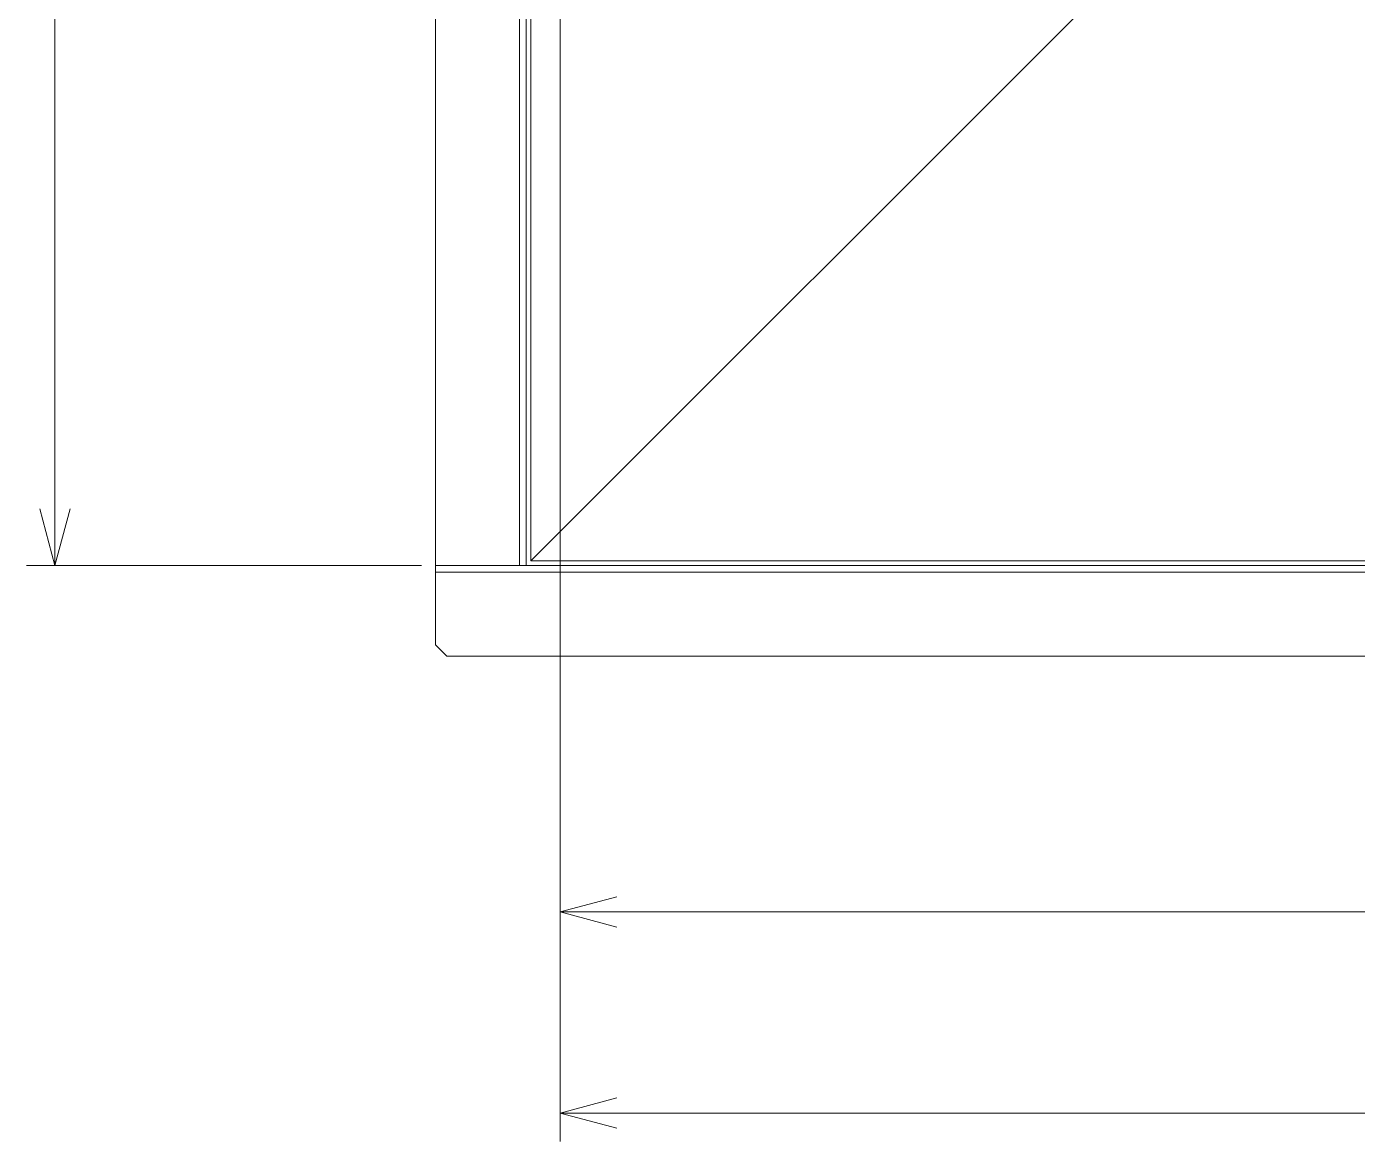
# Model space of a CAD drawing. Units: millimetres at full size. Extents: x -19442 to 19442, y -5866 to 5866.
# Drawn here: x -16642 to -16054, y 1395 to 1887 of the extents above; entities that cross this region are included whole.
import ezdxf

# ---------------------------------------------------------------- set-up
doc = ezdxf.new("R2010")
doc.units = ezdxf.units.MM
doc.header["$LTSCALE"] = 3.6
for name, color, linetype, lineweight in [('0-3_04_HIDDEN', 7, 'Continuous', 9), ('0-5_08_DIM', 3, 'Continuous', 9), ('0-6_0', 2, 'Continuous', 9)]:
    doc.layers.add(name, color=color, linetype=linetype, lineweight=lineweight)

# ---------------------------------------------------------------- blocks, each defined once
blk = doc.blocks.new('A$C1140449C_1')
at = {"layer": '0-3_04_HIDDEN'}
for p, q in [((-603, -600), (-603, 600)), ((-640, -603), (640, -603))]:
    blk.add_line(p, q, dxfattribs=at)
at = {"layer": '0-6_0', "color": 134}
blk.add_line((-598, -598), (-197.7, -197.7), dxfattribs=at)
for points in [[(-600, 600), (-640, 600), (-640, -600), (-600, -600)], [(600, -600), (-600, -600), (-600, 600), (600, 600)], [(598, -598), (-598, -598), (-598, 598), (598, 598)], [(-640, -600), (640, -600), (640, -635), (635, -640), (-635, -640), (-640, -635)]]:
    blk.add_lwpolyline(points, close=True, dxfattribs=at)
blk = doc.blocks.new('A$C01295FB4_1')
at = {"layer": '0-6_0'}
blk.add_blockref('A$C1140449C_1', (0, 0), dxfattribs=at)
blk = doc.blocks.new('_Open30')
at = {"layer": '0-5_08_DIM', "color": 4}
blk.add_line((0, 0), (-1, 0), dxfattribs=at)
blk.add_lwpolyline([(-1, 0.26795), (0, 0), (-1, -0.26795)], dxfattribs=at)

msp = doc.modelspace()

# ---------------------------------------------------------------- linework, layer by layer
at = {"layer": '0-5_08_DIM', "color": 4}
for p, q in [((-16629.1, 1674.187), (-16629.1, 2824.187)), ((-16467.422, 1649.187), (-16641.6, 1649.187))]:
    msp.add_line(p, q, dxfattribs=at)
at = {"layer": '0-5_08_DIM'}
for p, q in [((-16406.172, 2219.937), (-16406.172, 1394.908)), ((-16406.172, 2219.937), (-16406.172, 1483.72)), ((-16381.172, 1496.22), (-14946.172, 1496.22)), ((-16381.172, 1407.408), (-13204.672, 1407.408))]:
    msp.add_line(p, q, dxfattribs=at)

# ---------------------------------------------------------------- block references
at = {"layer": '0-5_08_DIM', "xscale": 25, "yscale": 25}
for p, rotation in [((-16629.1, 1649.187), 270), ((-16406.172, 1496.22), 180), ((-16406.172, 1407.408), 180)]:
    msp.add_blockref('_Open30', p, dxfattribs=dict(at, rotation=rotation))
at = {"layer": '0-6_0'}
msp.add_blockref('A$C01295FB4_1', (-15821.172, 2249.187), dxfattribs=at)

doc.saveas('drawing.dxf')
